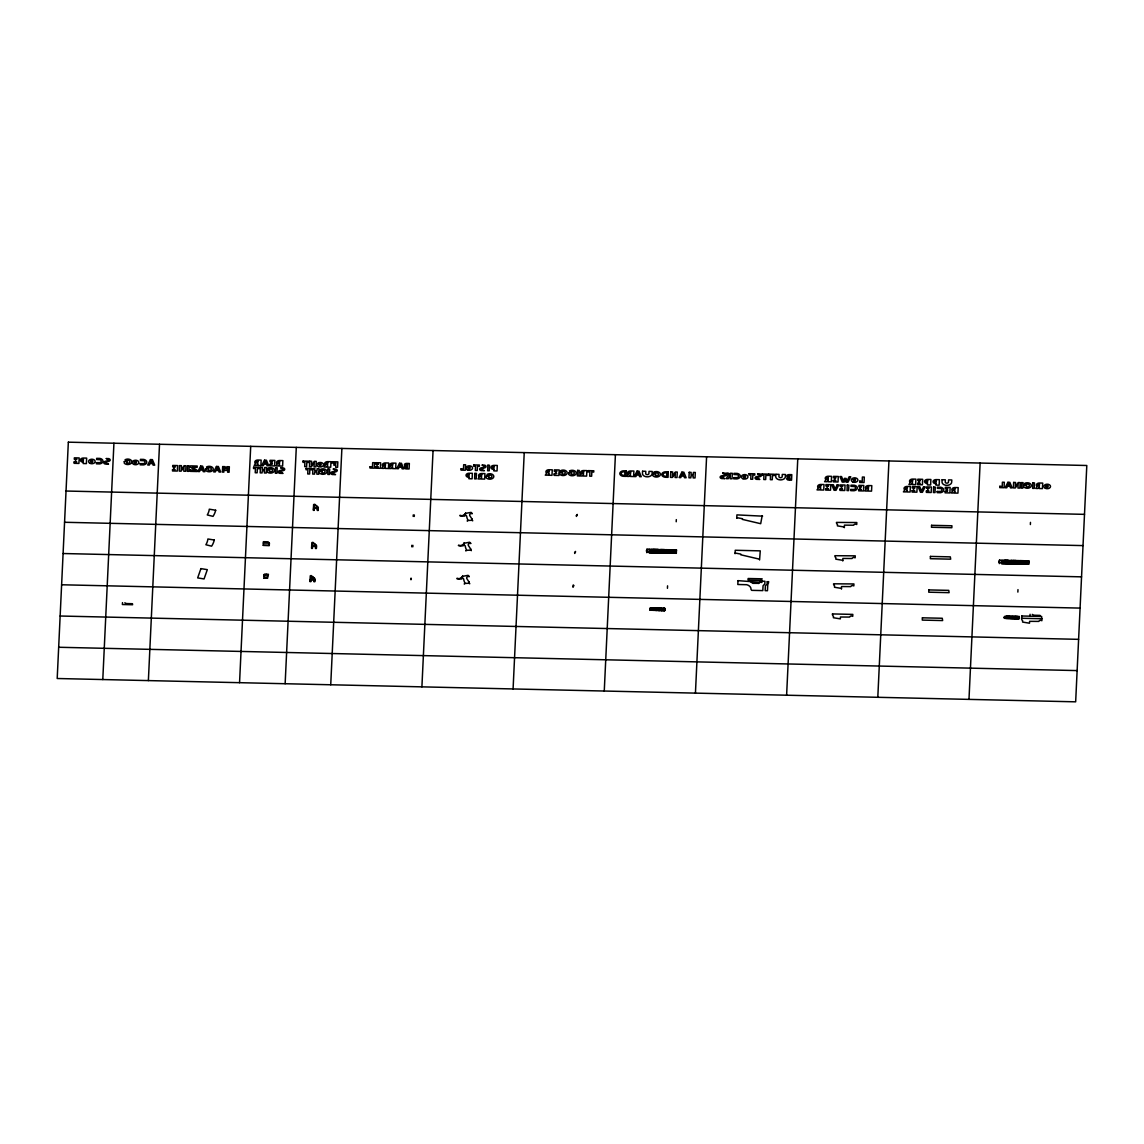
<?xml version="1.0" encoding="UTF-8"?>
<svg xmlns="http://www.w3.org/2000/svg" width="1144" height="1144" viewBox="0 0 1144 1144"><rect width="100%" height="100%" fill="white"/><g stroke="black" fill="none" stroke-linecap="round" stroke-linejoin="round"><path stroke-width="1.5" d="M263.234 545.331L269.269 545.459L263.234 545.331L263.406 541.698L268.068 541.813L269.383 543.186L263.349 543.043M264.035 578.249L267.496 578.192L268.44 574.274L264.207 574.488A1.502 1.03 0.1 0 0 264.135 575.832L264.035 578.249L267.496 578.192M267.61 576.047L264.135 575.832M264.135 575.975A1.502 1.03 0.1 0 1 264.207 574.617L264.207 574.488M266.752 574.231L264.207 574.617M462.605 576.333A14.171 9.681 0.1 0 1 460.646 578.292L460.546 578.135A2.46 1.673 0.1 0 1 457.171 578.221L456.785 578.649A5.52 3.775 0.1 0 0 461.103 578.864L461.547 578.506A5.234 3.575 0.1 0 0 462.605 576.333L468.125 575.332A1.673 1.144 0.1 0 0 468.826 576.29L469.169 576.719M464.164 543.228A14.171 9.681 0.1 0 1 462.205 545.188L462.104 545.03A2.46 1.673 0.1 0 1 458.73 545.116L458.358 545.545A5.52 3.775 0.1 0 0 462.662 545.759L463.12 545.402A5.234 3.575 0.1 0 0 464.164 543.228L469.698 542.227A1.673 1.144 0.1 0 0 470.384 543.186L470.727 543.614M465.579 513.37A14.171 9.681 0.1 0 1 463.62 515.329L463.52 515.172A2.46 1.673 0.1 0 1 460.131 515.258L459.759 515.687A5.52 3.775 0.1 0 0 464.078 515.901L464.521 515.558A5.234 3.575 0.1 0 0 465.579 513.37L471.099 512.369A1.673 1.144 0.1 0 0 471.786 513.327L472.129 513.77M572.972 586.901L573.273 584.956L573.931 585.642A1.845 1.258 0.1 0 1 573.115 586.357L573.115 587.015M574.703 553.453L574.846 552.052M576.447 516.444L576.605 515.043M758.658 583.483L762.119 578.821L748.133 578.506L748.076 579.736L752.781 583.34L758.658 583.34M841.455 589.074L841.541 586.543L850.793 586.615A3.074 2.102 0.1 0 1 852.309 585.442L853.839 585.9L853.924 583.941L833.561 583.812A4.576 3.117 0.1 0 0 834.577 585.871L834.519 587.272L841.455 588.416M842.77 560.975L842.871 558.444L852.108 558.515A3.074 2.102 0.1 0 1 853.639 557.342L855.154 557.8L855.254 555.841L834.877 555.712A4.576 3.117 0.1 0 0 835.906 557.771L835.835 559.173L842.77 560.317M844.344 527.67L844.429 525.139L853.681 525.21A3.074 2.102 0.1 0 1 855.211 524.038L856.727 524.495L856.827 522.536L836.45 522.408A4.576 3.117 0.1 0 0 837.479 524.481L837.408 525.868L844.344 527.012M469.169 576.304A2.488 1.702 0.1 0 0 466.723 578.435L468.983 581.967A4.962 3.389 0.1 0 0 469.44 583.311L469.712 583.783M470.727 543.2A2.488 1.702 0.1 0 0 468.282 545.331L470.556 548.863A4.962 3.389 0.1 0 0 470.999 550.207L471.271 550.679M472.143 513.341A2.488 1.702 0.1 0 0 469.683 515.472L471.957 519.004A4.962 3.389 0.1 0 0 472.415 520.363L472.687 520.82M767.252 581.796L768.654 581.638L768.468 582.982A13.256 9.052 0.1 0 0 767.681 586.186L767.467 590.719L765.164 590.662L765.379 585.871L767.138 583.955L767.252 581.581M735.091 553.725L735.234 550.264L760.259 550.865L759.573 559.974M736.765 518.346L736.908 514.886L762.605 516.159M310.095 579.493L310.968 579.536L310.868 581.652L309.995 581.638L310.053 580.137L310.267 575.847L311.154 575.532L314.943 578.607L314.8 581.753L313.928 581.724L314.028 579.593M311.668 546.26L312.526 546.303L312.426 548.419L311.568 548.405L311.84 542.613L312.884 542.313L316.516 545.359L316.43 547.075M313.456 508.208L314.328 508.251L314.228 510.367L313.356 510.353L313.628 504.561L314.686 504.261L318.304 507.321L318.161 510.453L317.303 510.438L317.36 508.937M314.257 509.623L313.399 509.609M313.971 580.98L314.843 580.909M316.43 547.004L316.373 548.505L315.501 548.491L315.601 546.346L316.459 546.374M316.402 547.761L315.544 547.747M317.331 509.695L318.204 509.709M410.725 579.579L410.796 578.321M411.726 546.803L411.797 545.302M411.239 579.593L411.297 578.335M413.17 516.43L413.241 514.929M412.841 546.832L412.912 545.331M414.271 516.459L414.342 514.957M646.818 552.695L646.975 549.149M649.02 552.752L649.177 549.206M649.449 552.752L650.064 549.22L649.892 552.766M650.335 552.781L650.936 549.249L650.779 552.781M651.222 552.795L651.823 549.263M650.164 610.295L650.278 608.007M651.651 552.809L651.794 549.363M652.094 552.824L652.709 549.292L652.538 552.824M651.265 610.324L651.365 608.036L650.264 608.079M651.479 610.324L651.808 608.05L651.694 610.338M652.981 552.838L653.138 549.292M653.41 552.852L653.582 549.306M651.923 610.338L652.237 608.065M652.137 610.338L652.895 608.079M653.853 552.852L654.025 549.32M652.795 610.353L653.11 608.079L653.009 610.367M654.297 552.867L654.468 549.32M653.224 610.367L653.553 608.093L653.438 610.367M654.74 552.881L654.911 549.334M653.667 610.381L653.996 608.093L653.882 610.381M655.183 552.881L655.34 549.349M654.096 610.381L654.425 608.107L654.325 610.395M655.612 552.895L655.784 549.363M654.54 610.395L655.298 608.122L655.197 610.41M656.055 552.909L656.227 549.363M656.499 552.924L656.67 549.377M655.412 610.424L655.741 608.136M656.942 552.924L657.114 549.392M655.626 610.424L655.726 608.193M655.841 610.424L655.955 608.15M657.385 552.938L657.543 549.392M656.07 610.438L656.17 608.15M656.284 610.438L656.399 608.15M657.814 552.952L657.528 549.492M656.499 610.438L656.613 608.165M656.727 610.453L657.042 608.165M658.258 552.952L658.429 549.42M656.942 610.453L656.813 608.222M657.156 610.453L657.271 608.179M658.701 552.967L658.401 549.506M657.371 610.467L657.914 608.193M659.144 552.981L659.745 549.449L659.587 552.995M658.029 610.481L658.143 608.193M658.243 610.481L658.129 608.25M658.472 610.481L659.23 608.222L659.13 610.496M660.016 552.995L660.631 549.463L660.46 553.01M658.687 610.496L658.772 608.265M658.901 610.496L659.001 608.279M659.344 610.51L659.673 608.222L659.559 610.51M660.903 553.024L661.075 549.477M659.773 610.524L660.102 608.236M661.346 553.024L661.504 549.492M660.002 610.524L660.546 608.25L659.788 609.909M661.79 553.038L661.947 549.492M660.646 610.538L660.76 608.25M662.219 553.053L662.39 549.506M660.874 610.538L661.418 608.265L661.303 610.553M661.089 610.553L661.175 608.322M662.662 553.053L662.834 549.52M661.532 610.553L661.847 608.279L661.747 610.567M663.105 553.067L663.277 549.52M661.961 610.567L662.29 608.293L662.176 610.567M663.549 553.081L663.706 549.535M662.405 610.581L662.719 608.293M663.992 553.095L664.149 549.549M662.619 610.581L663.148 608.365L662.419 609.966M664.421 553.095L664.592 549.563M663.277 610.596L663.606 608.322M663.491 610.596L663.577 608.379M664.864 553.11L664.564 549.649M663.706 610.61L663.82 608.322M665.308 553.124L665.908 549.592L665.751 553.124M663.935 610.61L664.035 608.322M664.149 610.61L664.249 608.336M664.364 610.624L664.478 608.336M664.578 610.624L664.693 608.351M666.18 553.138L666.795 549.606L666.623 553.153M664.807 610.639L664.907 608.351M667.066 553.153L667.681 549.635L667.51 553.167M667.953 553.181L668.554 549.649L668.382 553.196M668.825 553.196L668.997 549.663M669.269 553.21L669.44 549.663M669.712 553.224L669.869 549.678M670.155 553.224L670.312 549.692M670.584 553.238L670.756 549.692M671.027 553.253L671.199 549.706M671.471 553.267L671.642 549.721M671.914 553.267L672.071 549.735M672.357 553.281L672.515 549.735M672.786 553.296L672.5 549.835M673.23 553.296L673.845 549.763L673.673 553.31M674.116 553.324L674.717 549.792L674.56 553.324M674.989 553.338L675.603 549.806M675.432 553.353L675.575 549.906M675.875 553.367L676.476 549.835M676.318 553.367L676.462 549.921M999.327 563.62L999.499 560.088M1001.529 563.677L1001.701 560.131L999.47 560.174M1001.972 563.677L1002.587 560.145L1002.416 563.692M1002.859 563.706L1003.46 560.174L1003.302 563.72M1003.731 563.72L1004.346 560.188L1004.175 563.735M1004.618 563.749L1004.789 560.202M1005.061 563.749L1005.219 560.217M1005.49 563.763L1005.662 560.217M1004.504 618.418C1003.574 615.386 1006.806 615.501 1005.59 618.446M1005.933 563.778L1006.105 560.231M1006.377 563.778L1006.548 560.245M1006.82 563.792L1006.992 560.26M1005.805 618.446L1006.134 616.173L1006.019 618.446M1007.263 563.806L1007.421 560.26M1006.248 618.461L1006.791 616.187M1007.692 563.82L1007.864 560.274M1006.463 618.461L1006.548 616.23M1006.677 618.461L1007.006 616.187M1008.136 563.82L1008.307 560.288M1007.12 618.475L1007.221 616.187M1008.579 563.835L1008.279 560.374M1007.335 618.475L1007.449 616.201M1007.549 618.489L1007.664 616.201M1009.022 563.849L1009.623 560.317L1009.466 563.849M1007.778 618.489L1007.878 616.201M1007.993 618.489L1008.322 616.216M1008.422 618.504L1008.751 616.23M1009.895 563.863L1010.509 560.331L1010.338 563.878M1008.65 618.504L1008.522 616.287M1008.865 618.518L1008.979 616.23M1009.079 618.518L1009.194 616.23M1009.308 618.518L1009.623 616.244L1009.537 617.917M1010.781 563.892L1011.382 560.36L1011.224 563.892M1009.737 618.532L1010.066 616.258L1009.952 618.547M1010.181 618.547L1010.938 616.273L1010.61 618.561M1011.668 563.906L1011.825 560.36M1010.395 618.547L1010.481 616.33M1012.097 563.921L1011.811 560.46M1011.053 618.561L1011.382 616.287L1011.267 618.575M1012.54 563.921L1012.712 560.388M1011.482 618.575L1011.811 616.301L1011.711 618.575M1012.983 563.935L1013.155 560.388M1011.925 618.589L1012.254 616.301L1012.154 617.974M1013.427 563.949L1013.584 560.403M1012.354 618.589L1013.126 616.33L1013.012 618.604M1012.583 618.604L1012.669 616.373M1013.87 563.949L1014.027 560.417M1012.797 618.604L1012.883 616.387M1014.299 563.963L1014.471 560.431M1013.226 618.618L1013.341 616.33M1014.742 563.978L1014.914 560.431M1013.67 618.618L1013.999 616.344L1013.884 618.632M1015.186 563.992L1015.357 560.446M1014.113 618.632L1014.428 616.359L1014.328 618.647M1015.629 563.992L1015.786 560.46M1014.542 618.647L1014.642 616.416L1014.785 618.046M1016.072 564.006L1016.229 560.46M1014.985 618.661L1015.086 616.373M1015.2 618.661L1015.3 616.373M1016.501 564.021L1016.215 560.56M1015.414 618.661L1015.529 616.387M1016.944 564.021L1017.559 560.488M1015.629 618.675L1015.743 616.387M1015.858 618.675L1016.187 616.401M1017.388 564.035L1017.531 560.589M1016.287 618.689L1016.401 616.401M1017.831 564.049L1018.432 560.517M1016.515 618.689L1016.83 616.416M1016.73 618.689L1017.059 616.416M1018.26 564.063L1018.403 560.603M1016.944 618.704L1017.045 616.473M1017.159 618.704L1017.488 616.43L1017.402 618.103M1018.703 564.063L1019.318 560.531L1019.147 564.078M1017.602 618.718L1017.931 616.43L1017.817 618.718M1018.031 618.718L1018.36 616.444L1018.26 618.732M1019.59 564.092L1020.191 560.56L1020.033 564.092M1018.475 618.732L1019.232 616.473L1019.132 618.747M1018.918 618.747L1019.004 616.516M1020.462 564.106L1020.634 560.56M1020.906 564.121L1021.077 560.574M1021.349 564.121L1021.52 560.589M1021.792 564.135L1021.949 560.603M1022.236 564.149L1022.393 560.603M1022.664 564.164L1022.836 560.617M1023.108 564.164L1023.279 560.631M1023.551 564.178L1023.723 560.631M1023.994 564.192L1024.152 560.646M1024.438 564.192L1024.137 560.746M1024.867 564.207L1025.482 560.674L1025.31 564.221M1025.753 564.235L1026.354 560.703L1026.197 564.235M1026.64 564.249L1027.24 560.717L1027.069 564.264M1027.512 564.264L1028.127 560.732M1027.956 564.278L1028.099 560.832M1028.399 564.292L1028.556 560.746M1028.828 564.292L1028.999 560.76M649.978 609.823L650.035 608.551M650.192 609.838L650.25 608.551M667.438 588.316L667.567 585.842M676.204 521.764L676.318 519.605M1004.303 617.946L1004.575 616.673M1004.518 617.946L1004.561 616.845M1017.86 592.091L1017.974 589.618M1018.932 618.275L1018.989 617.002M1030.372 524.553L1030.472 522.379M646.432 551.279L646.474 550.25M646.875 551.279L646.918 550.264M675.932 551.951L675.975 550.922M998.955 562.204L998.998 561.175M999.398 562.204L999.441 561.189M1028.456 562.877L1028.499 561.847M102.788 679.55L113.928 443.214M148.377 680.594L159.516 444.258M239.554 682.682L250.708 446.346M269.269 545.459L269.383 543.043M285.142 683.726L296.296 447.39M310.968 579.536L314.886 579.636M312.526 546.303L315.601 546.36M314.328 508.251L318.261 508.322M312.913 546.146L315.329 546.417M314.7 508.308L317.131 508.365M330.73 684.77L341.884 448.434M421.907 686.858L433.061 450.522M513.084 688.945L524.238 452.609M575.518 551.422L575.489 551.951A1.845 1.258 0.1 0 1 574.703 552.795L574.56 552.681M577.262 514.414L577.234 514.943A1.845 1.258 0.1 0 1 576.447 515.787L576.304 515.672M604.261 691.033L615.415 454.697M655.069 608.179L654.554 609.795M657.7 608.179L657.171 609.852M695.438 693.121L706.592 456.785M786.614 695.209L797.768 458.873M877.805 697.297L888.945 460.961M968.982 699.384L980.122 463.063M1029.986 616.187L1030.086 614.299M1040.196 616.43L1039.967 615.386L1034.777 615.257A2.946 2.002 0.1 0 1 1032.903 614.743L1032.274 614.385M465.351 515.658L464.407 515.644M463.935 545.516L463.005 545.488M462.376 578.621L461.447 578.607M664.664 608.88L664.821 610.024M122.494 602.616L122.394 604.518L132.604 604.747L132.447 603.717L127.184 603.574A2.946 2.002 0.1 0 1 125.311 603.074L124.839 602.774M742.37 519.39L760.688 523.695L762.176 515.687M740.697 554.768L759.073 559.073M465.379 515.243L465.622 515.301A1.845 1.258 0.1 0 1 466.695 516.33A21.364 14.6 0.1 0 0 467.753 519.733A1.459 0.987 0.1 0 1 467.653 520.506L467.195 521.049M463.963 545.087L464.207 545.159A1.845 1.258 0.1 0 1 465.279 546.188A21.364 14.6 0.1 0 0 466.352 549.592A1.459 0.987 0.1 0 1 466.252 550.364L465.78 550.908M464.221 584.012L464.693 583.469A1.459 0.987 0.1 0 0 464.836 582.811A21.364 14.6 0.1 0 1 463.72 579.293A1.845 1.258 0.1 0 0 462.648 578.263L462.405 578.206M467.567 520.606L467.724 520.577A15.287 10.439 0.1 0 1 472.429 520.377L472.429 520.377M466.166 550.464L466.309 550.436A15.287 10.439 0.1 0 1 471.013 550.235L471.013 550.235M464.607 583.569L464.75 583.54A15.287 10.439 0.1 0 1 469.455 583.34L469.455 583.34M66.037 491.033L1084.498 514.357M64.564 522.279L1083.025 545.602M646.961 549.249L649.163 549.292M646.832 551.751L649.034 551.808M999.356 562.676L1001.558 562.734M311.597 547.647L312.469 547.676M63.092 553.524L1081.552 576.848M748.405 580.122L761.818 580.437M310.038 580.895L310.896 580.909M61.619 584.77L1080.079 608.093M652.666 608.122L651.937 609.723M1006.992 616.244L1006.92 617.86M650.178 609.695L651.279 609.709M1004.518 617.803L1005.605 617.832M1021.635 618.26L1041.984 618.732M60.146 616.015L1078.606 639.339M58.673 647.261L1077.133 670.584M736.779 517.646L742.499 518.718M735.106 553.024L740.84 554.096M465.579 513.041A5.234 3.575 0.1 0 1 464.521 515.215M471.957 518.933A3.461 2.474 -17.5 0 1 472.1 519.219M462.605 576.004A5.234 3.575 0.1 0 1 461.561 578.178M468.983 581.896A3.461 2.474 -17.5 0 1 469.14 582.182M464.164 542.899A5.234 3.575 0.1 0 1 463.12 545.073M470.556 548.777A3.461 2.474 -17.5 0 1 470.699 549.077M68.34 442.17L57.2 678.506L1075.66 701.83L1086.8 465.494L68.34 442.17M74.16 461.947L74.103 463.32L78.922 463.434L79.179 457.943L74.36 457.829L74.288 459.202L76.862 459.259L75.547 459.917L75.475 461.289L76.734 462.004L74.16 461.947M83.255 462.162L83.183 463.534L86.401 463.606L86.658 458.115L83.441 458.043A3.017 2.059 0.1 0 0 80.323 460.031A3.017 2.059 0.1 0 0 83.255 462.162M83.398 459.13L83.297 461.075A1.43 0.972 0.1 0 1 81.925 460.06A1.43 0.972 0.1 0 1 83.398 459.13M96.468 462.662L96.411 463.835L99.628 463.906A4.133 2.817 0.1 0 0 102.974 461.232A4.133 2.817 0.1 0 0 99.885 458.415L96.668 458.344L96.611 459.531L99.943 459.702A2.388 1.63 0.1 0 1 101.23 461.204A2.388 1.63 0.1 0 1 99.814 462.634L96.468 462.662M106.306 458.558L109.366 460.203L105.362 461.289A2.073 1.416 0.1 0 0 105.234 464.035L108.523 464.121L104.805 462.648L108.551 461.361A2.073 1.416 0.1 0 0 108.68 458.615L106.306 458.558M124.31 461.532L124.238 463.106A4.033 2.746 0.1 0 0 129.987 464.106A4.033 2.746 0.1 0 0 130.959 460.102A4.033 2.746 0.1 0 0 125.039 459.802L126.298 460.789A2.116 1.444 0.1 0 1 129.2 460.732A2.116 1.444 0.1 0 1 129.472 462.676A2.116 1.444 0.1 0 1 126.669 463.034L127.156 461.604L124.31 461.532M140.254 463.663L140.197 464.836L143.415 464.907A4.133 2.817 0.1 0 0 146.761 462.233A4.133 2.817 0.1 0 0 143.672 459.416L140.455 459.345L140.397 460.531L143.729 460.703A2.388 1.63 0.1 0 1 145.016 462.205A2.388 1.63 0.1 0 1 143.601 463.635L140.254 463.663M172.558 469.583L172.501 470.956L177.32 471.056L177.592 465.565L172.758 465.451L172.687 466.838L175.261 466.895L173.945 467.553L173.888 468.926L175.132 469.641L172.558 469.583M179.494 465.608L179.236 471.113L181.138 471.156L183.998 467.024L183.798 471.214L185.714 471.257L185.972 465.765L184.07 465.722L181.195 469.855L181.395 465.651L179.494 465.608M187.587 465.794L187.33 471.299L188.932 471.328L189.203 465.837L187.587 465.794M190.333 470.055L190.276 471.357L196.94 471.514L196.997 470.213L192.378 467.21L197.14 467.324L197.197 466.023L190.533 465.865L190.476 467.167L195.095 470.17L190.333 470.055M205.748 468.783L205.677 470.341A4.033 2.746 0.1 0 0 211.425 471.342A4.033 2.746 0.1 0 0 212.398 467.353A4.033 2.746 0.1 0 0 206.478 467.038L207.736 468.025A2.116 1.444 0.1 0 1 210.639 467.967A2.116 1.444 0.1 0 1 210.911 469.912A2.116 1.444 0.1 0 1 208.108 470.27L208.594 468.84L205.748 468.783M222.68 466.595L222.408 472.1L223.838 472.129L224.038 468.01L225.039 470.413L226.641 470.456L227.856 468.096L227.656 472.215L229.086 472.243L229.343 466.752L226.941 466.695L225.911 468.697L225.053 466.652L222.68 466.595M253.596 467.224L253.539 468.525L255.441 468.568L255.241 472.758L257.143 472.801L257.343 468.611L259.245 468.654L259.302 467.353L253.596 467.224M257.743 464.164L257.672 465.536L260.903 465.608L261.161 460.117L257.943 460.031A3.017 2.059 0.1 0 0 255.083 461.246A3.017 2.059 0.1 0 0 255.641 463.506L254.197 465.451L256.456 465.508L257.743 464.164M257.886 461.118L257.8 463.077A1.43 0.972 0.1 0 1 256.413 462.062A1.43 0.972 0.1 0 1 257.886 461.118M260.446 467.381L260.188 472.872L262.09 472.915L262.19 470.856L264.478 470.913L264.378 472.972L266.295 473.015L266.552 467.524L264.636 467.481L264.55 469.541L262.262 469.483L262.362 467.424L260.446 467.381M266.981 470.098L266.909 471.657A4.033 2.746 0.1 0 0 272.658 472.658A4.033 2.746 0.1 0 0 273.63 468.668A4.033 2.746 0.1 0 0 267.71 468.354L269.012 469.312A2.116 1.444 0.1 0 1 271.872 469.283A2.116 1.444 0.1 0 1 272.143 471.228A2.116 1.444 0.1 0 1 269.34 471.585L269.827 470.155L266.981 470.098M269.855 464.435L269.784 465.808L274.617 465.923L274.875 460.431L270.041 460.317L269.984 461.69L272.558 461.747L271.228 462.405L271.171 463.778L272.458 463.806L269.855 464.435M275.604 467.724L275.346 473.23L276.962 473.258L277.22 467.767L275.604 467.724M279.465 464.664L279.393 466.037L282.611 466.108L282.868 460.603L279.651 460.531A3.017 2.059 0.1 0 0 276.805 461.747A3.017 2.059 0.1 0 0 277.348 464.006L275.918 465.951L278.164 466.008L279.465 464.664M279.608 461.618L279.508 463.577A1.43 0.972 0.1 0 1 278.135 462.562A1.43 0.972 0.1 0 1 279.608 461.618M280.838 467.853L283.898 469.483L279.894 470.57A2.073 1.416 0.1 0 0 279.765 473.33L283.054 473.401L279.35 471.943L283.083 470.656A2.073 1.416 0.1 0 0 283.212 467.896L280.838 467.853M303.06 461.075L303.003 462.376L304.905 462.419L304.704 466.609L306.621 466.652L306.821 462.462L308.723 462.505L308.78 461.204L303.06 461.075M306.077 468.425L306.02 469.726L307.922 469.769L307.722 473.959L309.624 474.002L309.824 469.812L311.726 469.855L311.797 468.554L306.077 468.425M309.738 461.218L309.481 466.723L311.382 466.766L314.243 462.634L314.042 466.823L315.958 466.866L316.216 461.375L314.3 461.332L311.44 465.465L311.64 461.261L309.738 461.218M312.927 468.582L312.669 474.074L314.586 474.116L314.671 472.057L316.959 472.114L316.859 474.174L318.776 474.217L319.033 468.725L317.131 468.683L317.031 470.742L314.743 470.684L314.843 468.625L312.927 468.582M310.839 577.806L310.796 578.793C317.717 581.181 312.14 574.774 310.896 577.72M312.412 544.573L312.369 545.559C319.533 547.847 313.184 541.241 312.412 544.573M314.214 506.52L314.157 507.507C321.378 509.781 314.943 503.203 314.214 506.52M311.34 579.379L313.771 579.65L311.34 579.379M319.462 471.299L319.39 472.858A4.033 2.746 0.1 0 0 325.139 473.873A4.033 2.746 0.1 0 0 326.111 469.869A4.033 2.746 0.1 0 0 320.191 469.555L321.493 470.513A2.116 1.444 0.1 0 1 324.353 470.484A2.116 1.444 0.1 0 1 324.624 472.429A2.116 1.444 0.1 0 1 321.822 472.787L322.308 471.357L319.462 471.299M327.556 465.765L327.499 467.138L330.716 467.21L330.973 461.704L327.756 461.633A3.017 2.059 0.1 0 0 324.91 462.848A3.017 2.059 0.1 0 0 325.454 465.107L324.009 467.052L326.269 467.109L327.556 465.765M327.699 462.719L327.613 464.678A1.43 0.972 0.1 0 1 326.226 463.663A1.43 0.972 0.1 0 1 327.699 462.719M328.085 468.926L327.827 474.431L329.443 474.46L329.701 468.968L328.085 468.926M332.118 461.733L332.06 463.034L335.864 463.12L335.835 463.935L333.919 463.892L333.862 465.193L335.764 465.236L335.664 467.281L337.58 467.338L337.837 461.861L332.118 461.733M333.319 469.054L336.393 470.684L332.375 471.786A2.073 1.416 0.1 0 0 332.246 474.531L335.535 474.603L331.832 473.144L335.578 471.857A2.073 1.416 0.1 0 0 335.707 469.097L333.319 469.054M370.07 466.781L370.012 468.068L374.317 468.168L374.574 462.705L372.672 462.662L372.472 466.823L370.07 466.781M375.647 466.823L375.575 468.196L380.409 468.311L380.666 462.819L375.833 462.705L375.775 464.078L378.349 464.135L377.034 464.793L376.962 466.166L378.221 466.881L375.647 466.823M385.285 467.052L385.228 468.425L388.445 468.497L388.703 463.005L385.485 462.934A3.017 2.059 0.1 0 0 382.639 464.135A3.017 2.059 0.1 0 0 383.183 466.394L381.738 468.339L383.998 468.397L385.285 467.052M385.428 464.006L385.342 465.966A1.43 0.972 0.1 0 1 383.955 464.95A1.43 0.972 0.1 0 1 385.428 464.006M392.535 467.21L392.463 468.582L395.681 468.668L395.938 463.163L392.721 463.091A3.017 2.059 0.1 0 0 389.875 464.307A3.017 2.059 0.1 0 0 390.419 466.566L388.974 468.511L391.234 468.568L392.535 467.21M392.678 464.178L392.578 466.137A1.43 0.972 0.1 0 1 391.191 465.122A1.43 0.972 0.1 0 1 392.678 464.178M405.848 466.094L405.848 466.194A2.016 1.373 0.1 0 0 406.234 468.911L409.094 468.968L409.352 463.477L406.492 463.406A2.016 1.373 0.1 0 0 405.848 466.094M407.35 466.823L407.278 468.282L405.276 467.696L407.35 466.823M407.478 464.078L407.407 465.536L405.405 464.95L407.478 464.078M461.089 468.826L461.032 470.127L465.336 470.227L465.594 464.764L463.692 464.721L463.492 468.883L461.089 468.826M468.968 477.363L468.897 478.735L472.114 478.807L472.386 473.316L469.154 473.244A3.017 2.059 0.1 0 0 466.051 475.232A3.017 2.059 0.1 0 0 468.968 477.363M469.111 474.317L469.011 476.276A1.43 0.972 0.1 0 1 467.639 475.261A1.43 0.972 0.1 0 1 469.111 474.317M473.688 464.922L473.63 466.223L475.532 466.266L475.332 470.456L477.234 470.499L477.434 466.309L479.336 466.352L479.407 465.05L473.688 464.922M474.86 473.373L474.603 478.864L476.204 478.907L476.462 473.401L474.86 473.373M481.524 477.649L481.467 479.021L484.684 479.093L484.942 473.602L481.724 473.53A3.017 2.059 0.1 0 0 478.878 474.731A3.017 2.059 0.1 0 0 479.422 476.991L477.977 478.936L480.237 478.993L481.524 477.649M481.667 474.617L481.581 476.562A1.43 0.972 0.1 0 1 480.194 475.561A1.43 0.972 0.1 0 1 481.667 474.617M482.196 465.107L485.271 466.752L481.252 467.839A2.073 1.416 0.1 0 0 481.123 470.584L484.412 470.67L480.709 469.197L484.441 467.91A2.073 1.416 0.1 0 0 484.584 465.165L482.196 465.107M486.286 476.19L486.214 477.749A4.033 2.746 0.1 0 0 491.963 478.764A4.033 2.746 0.1 0 0 492.935 474.76A4.033 2.746 0.1 0 0 487.015 474.445L488.273 475.446A2.116 1.444 0.1 0 1 491.176 475.389A2.116 1.444 0.1 0 1 491.462 477.334A2.116 1.444 0.1 0 1 488.645 477.692L489.132 476.262L486.286 476.19M487.887 465.236L487.616 470.742L489.232 470.77L489.489 465.279L487.887 465.236M493.893 469.512L493.822 470.885L497.039 470.956L497.297 465.451L494.079 465.379A3.017 2.059 0.1 0 0 490.962 467.381A3.017 2.059 0.1 0 0 493.893 469.512M494.036 466.466L493.936 468.425A1.43 0.972 0.1 0 1 492.549 467.41A1.43 0.972 0.1 0 1 494.036 466.466M548.848 473.859L548.777 475.232L551.994 475.318L552.266 469.812L549.034 469.741A3.017 2.059 0.1 0 0 546.188 470.956A3.017 2.059 0.1 0 0 546.746 473.216L545.302 475.16L547.547 475.203L548.848 473.859M548.991 470.827L548.891 472.772A1.43 0.972 0.1 0 1 547.518 471.771A1.43 0.972 0.1 0 1 548.991 470.827M554.168 473.988L554.096 475.361L558.93 475.475L559.187 469.969L554.354 469.869L554.297 471.242L556.871 471.299L555.541 471.957L555.483 473.33L556.77 473.359L554.168 473.988M559.673 472.543L559.602 474.116A4.033 2.746 0.1 0 0 565.351 475.118A4.033 2.746 0.1 0 0 566.323 471.113A4.033 2.746 0.1 0 0 560.403 470.813L561.661 471.8A2.116 1.444 0.1 0 1 564.564 471.743A2.116 1.444 0.1 0 1 564.836 473.688A2.116 1.444 0.1 0 1 562.033 474.045L562.519 472.615L559.673 472.543M568.725 472.758L568.654 474.317A4.033 2.746 0.1 0 0 574.402 475.332A4.033 2.746 0.1 0 0 575.361 471.328A4.033 2.746 0.1 0 0 569.44 471.013L570.756 471.971A2.116 1.444 0.1 0 1 573.616 471.957A2.116 1.444 0.1 0 1 573.888 473.888A2.116 1.444 0.1 0 1 571.085 474.245L571.557 472.815L568.725 472.758M577.591 470.398L577.334 475.89L578.95 475.933L579.207 470.427L577.591 470.398M583.454 474.66L583.397 476.033L586.615 476.104L586.872 470.613L583.654 470.541A3.017 2.059 0.1 0 0 580.809 471.743A3.017 2.059 0.1 0 0 581.352 474.002L579.908 475.947L582.167 476.004L583.454 474.66M583.597 471.614L583.511 473.573A1.43 0.972 0.1 0 1 582.124 472.558A1.43 0.972 0.1 0 1 583.597 471.614M588.087 470.642L588.03 471.943L589.932 471.986L589.732 476.176L591.634 476.219L591.834 472.029L593.736 472.072L593.808 470.77L588.087 470.642M624.924 471.786L624.753 475.389L623.094 475.275A2.631 1.787 0.1 0 1 621.221 473.502A2.631 1.787 0.1 0 1 623.251 471.814L624.924 471.786M626.354 470.87L626.097 476.362L623.723 476.319A4.033 2.746 0.1 0 1 619.819 473.473A4.033 2.746 0.1 0 1 623.981 470.813L626.354 470.87M630.473 475.089L630.401 476.462L633.633 476.547L633.89 471.042L630.673 470.971A3.017 2.059 0.1 0 0 627.813 472.186A3.017 2.059 0.1 0 0 628.371 474.445L626.926 476.39L629.186 476.433L630.473 475.089M630.616 472.057L630.53 474.002A1.43 0.972 0.1 0 1 629.143 473.001A1.43 0.972 0.1 0 1 630.616 472.057M642.571 471.242L642.47 473.444A4.833 3.303 0.1 0 0 647.146 476.848A4.833 3.303 0.1 0 0 652.123 473.659L652.223 471.471L649.005 471.385L648.905 473.587A1.616 1.101 0.1 0 1 647.247 474.646A1.616 1.101 0.1 0 1 645.688 473.516L645.788 471.314L642.571 471.242M652.895 474.045L652.824 475.604A4.033 2.746 0.1 0 0 658.572 476.619A4.033 2.746 0.1 0 0 659.53 472.615A4.033 2.746 0.1 0 0 653.61 472.3L654.883 473.301A2.116 1.444 0.1 0 1 657.786 473.244A2.116 1.444 0.1 0 1 658.057 475.175A2.116 1.444 0.1 0 1 655.255 475.532L655.726 474.102L652.895 474.045M666.866 472.744L666.695 476.347L665.036 476.247A2.631 1.787 0.1 0 1 663.163 474.46A2.631 1.787 0.1 0 1 665.193 472.787L666.866 472.744M668.296 471.828L668.039 477.334L665.665 477.277A4.033 2.746 0.1 0 1 661.761 474.431A4.033 2.746 0.1 0 1 665.922 471.786L668.296 471.828M670.784 471.886L670.513 477.391L672.429 477.434L675.289 473.301L675.089 477.491L677.005 477.534L677.262 472.043L675.346 472L672.486 476.133L672.686 471.929L670.784 471.886M689.203 472.315L688.945 477.806L690.847 477.849L690.947 475.79L693.235 475.847L693.135 477.906L695.037 477.949L695.309 472.458L693.393 472.415L693.293 474.474L691.019 474.417L691.105 472.358L689.203 472.315M722.722 473.073L725.782 474.717L721.778 475.804A2.073 1.416 0.1 0 0 721.649 478.564L724.938 478.635L721.221 477.177L724.967 475.875A2.073 1.416 0.1 0 0 725.096 473.13L722.722 473.073M730.272 476.147L730.158 478.75L732.06 478.793L732.317 473.301L730.415 473.258L730.33 474.846L728.513 473.216L726.612 473.173L728.442 474.66L726.354 478.664L728.256 478.707L729.672 475.661L730.272 476.147M733.747 477.649L733.704 478.836L736.922 478.907A4.133 2.817 0.1 0 0 740.268 476.233A4.133 2.817 0.1 0 0 737.179 473.416L733.962 473.344L733.905 474.517L737.236 474.688A2.388 1.63 0.1 0 1 738.524 476.19A2.388 1.63 0.1 0 1 737.094 477.634L733.747 477.649M737.994 580.651L737.808 584.498L746.674 584.698A6.735 4.59 0.1 0 1 750.993 589.332L751.637 590.347L762.819 590.604L763.048 585.814L764.807 583.898L764.936 581.266L761.947 581.195L761.89 582.425L737.994 580.651M749.106 473.688L749.034 474.989L750.95 475.032L750.75 479.222L752.652 479.264L752.852 475.075L754.754 475.118L754.811 473.816L749.106 473.688M757.6 473.873L760.674 475.518L756.67 476.605A2.073 1.416 0.1 0 0 756.541 479.35L759.816 479.436L756.112 477.977L759.859 476.676A2.073 1.416 0.1 0 0 759.988 473.931L757.6 473.873M762.133 473.988L762.076 475.289L763.977 475.332L763.777 479.522L765.679 479.565L765.879 475.375L767.781 475.418L767.839 474.116L762.133 473.988M768.696 474.131L768.639 475.432L770.541 475.475L770.355 479.679L772.257 479.722L772.457 475.518L774.359 475.561L774.416 474.259L768.696 474.131M775.832 474.302L775.732 476.49A4.833 3.303 0.1 0 0 780.408 479.908A4.833 3.303 0.1 0 0 785.385 476.719L785.485 474.517L782.267 474.445L782.167 476.648A1.616 1.101 0.1 0 1 780.508 477.706A1.616 1.101 0.1 0 1 778.95 476.562L779.05 474.374L775.832 474.302M788.302 477.291L788.302 477.377A2.016 1.373 0.1 0 0 788.688 480.094L791.548 480.165L791.805 474.66L788.96 474.603A2.016 1.373 0.1 0 0 788.302 477.291M789.803 478.02L789.746 479.465L787.73 478.878L789.803 478.02M789.932 475.275L789.875 476.719L787.859 476.133L789.932 475.275M820.577 488.588L820.52 489.975L823.737 490.047L823.995 484.541L820.777 484.47A3.017 2.059 0.1 0 0 817.931 485.685A3.017 2.059 0.1 0 0 818.475 487.945L817.03 489.889L819.29 489.947L820.577 488.588M820.72 485.556L820.634 487.516A1.43 0.972 0.1 0 1 819.247 486.5A1.43 0.972 0.1 0 1 820.72 485.556M825.754 488.717L825.682 490.09L830.515 490.204L830.773 484.698L825.939 484.584L825.882 485.971L828.456 486.028L827.126 486.686L827.069 488.059L828.327 488.774L825.754 488.717M828.142 480.38L828.084 481.753L831.302 481.824L831.559 476.333L828.342 476.247A3.017 2.059 0.1 0 0 825.496 477.463A3.017 2.059 0.1 0 0 826.039 479.722L824.595 481.667L826.855 481.724L828.142 480.38M828.285 477.334L828.199 479.293A1.43 0.972 0.1 0 1 826.812 478.278A1.43 0.972 0.1 0 1 828.285 477.334M833.261 480.494L833.204 481.867L838.037 481.981L838.295 476.476L833.461 476.376L833.404 477.749L835.978 477.806L834.648 478.464L834.591 479.837L835.849 480.551L833.261 480.494M832.474 613.928L832.446 614.271A4.576 3.117 0.1 0 0 833.476 616.33L833.404 617.731L840.339 618.875L840.44 617.002L849.677 617.074A3.074 2.102 0.1 0 1 851.207 615.901L852.723 616.359L852.823 614.399L832.474 613.928M840.025 489.046L839.953 490.418L844.787 490.519L845.044 485.027L840.211 484.913L840.154 486.286L842.728 486.357L841.412 487.015L841.341 488.388L842.599 489.103L840.025 489.046M847.275 485.085L847.018 490.576L848.619 490.619L848.877 485.113L847.275 485.085M850.821 489.475L850.764 490.662L853.982 490.733A4.133 2.817 0.1 0 0 857.328 488.059A4.133 2.817 0.1 0 0 854.239 485.242L851.022 485.17L850.964 486.343L854.296 486.529A2.388 1.63 0.1 0 1 855.583 488.016A2.388 1.63 0.1 0 1 854.168 489.46L850.821 489.475M858.744 489.475L858.672 490.847L863.505 490.948L863.763 485.456L858.929 485.342L858.872 486.715L861.446 486.786L860.116 487.444L860.059 488.817L861.318 489.532L858.744 489.475M859.802 481.138L859.73 482.439L864.035 482.539L864.292 477.077L862.39 477.034L862.19 481.195L859.802 481.138M868.396 489.689L868.325 491.062L871.542 491.133L871.799 485.642L868.582 485.571A3.017 2.059 0.1 0 0 865.736 486.772A3.017 2.059 0.1 0 0 866.28 489.031L864.85 490.99L867.095 491.033L868.396 489.689M868.539 486.658L868.439 488.602A1.43 0.972 0.1 0 1 867.052 487.601A1.43 0.972 0.1 0 1 868.539 486.658M906.977 490.576L906.906 491.949L910.124 492.02L910.381 486.529L907.163 486.457A3.017 2.059 0.1 0 0 904.318 487.659A3.017 2.059 0.1 0 0 904.861 489.918L903.417 491.863L905.676 491.92L906.977 490.576M907.12 487.53L907.02 489.489A1.43 0.972 0.1 0 1 905.633 488.474A1.43 0.972 0.1 0 1 907.12 487.53M912.14 490.69L912.068 492.063L916.902 492.177L917.159 486.686L912.34 486.572L912.269 487.945L914.842 488.002L913.527 488.66L913.455 490.032L914.714 490.747L912.14 490.69M912.469 483.197L912.411 484.57L915.629 484.641L915.886 479.15L912.669 479.079A3.017 2.059 0.1 0 0 909.823 480.28A3.017 2.059 0.1 0 0 910.367 482.539L908.922 484.484L911.182 484.541L912.469 483.197M912.612 480.165L912.526 482.11A1.43 0.972 0.1 0 1 911.139 481.109A1.43 0.972 0.1 0 1 912.612 480.165M917.645 483.311L917.574 484.684L922.407 484.799L922.665 479.307L917.846 479.193L917.774 480.566L920.348 480.623L919.032 481.281L918.961 482.654L920.219 483.369L917.645 483.311M926.411 491.019L926.354 492.392L931.173 492.506L931.445 487.015L926.611 486.901L926.54 488.273L929.114 488.331L927.798 488.988L927.741 490.361L928.985 491.076L926.411 491.019M927.469 483.54L927.412 484.913L930.63 484.984L930.887 479.493L927.67 479.422A3.017 2.059 0.1 0 0 924.552 481.409A3.017 2.059 0.1 0 0 927.469 483.54M927.612 480.509L927.527 482.453A1.43 0.972 0.1 0 1 926.139 481.452A1.43 0.972 0.1 0 1 927.612 480.509M922.393 617.817L922.279 620.091L942.642 620.563L942.27 618.26L922.393 617.817M931.574 525.311L931.473 527.255L951.837 527.727L951.922 525.768L931.574 525.311M928.856 589.918L928.756 592.192L949.105 592.663L948.748 590.375L928.856 589.918M930.444 556.413L930.329 558.701L950.693 559.173L950.321 556.871L930.444 556.413M933.661 487.058L933.404 492.549L935.005 492.592L935.277 487.101L933.661 487.058M935.992 483.74L935.935 485.113L939.152 485.185L939.41 479.693L936.192 479.608A3.017 2.059 0.1 0 0 933.075 481.61A3.017 2.059 0.1 0 0 935.992 483.74M936.135 480.694L936.049 482.654A1.43 0.972 0.1 0 1 934.662 481.638A1.43 0.972 0.1 0 1 936.135 480.694M937.208 491.462L937.15 492.635L940.368 492.721A4.133 2.817 0.1 0 0 943.714 490.047A4.133 2.817 0.1 0 0 940.625 487.215L937.408 487.144L937.351 488.331L940.697 488.502A2.388 1.63 0.1 0 1 941.97 490.004A2.388 1.63 0.1 0 1 940.554 491.434L937.208 491.462M942.127 479.751L942.027 481.953A4.833 3.303 0.1 0 0 946.703 485.356A4.833 3.303 0.1 0 0 951.679 482.167L951.794 479.965L948.576 479.894L948.462 482.096A1.616 1.101 0.1 0 1 946.803 483.154A1.616 1.101 0.1 0 1 945.244 482.024L945.344 479.822L942.127 479.751M945.13 491.448L945.058 492.821L949.892 492.935L950.149 487.43L945.316 487.33L945.259 488.702L947.833 488.76L946.517 489.417L946.446 490.79L947.732 490.819L945.13 491.448M954.782 491.663L954.711 493.05L957.943 493.121L958.2 487.616L954.983 487.544A3.017 2.059 0.1 0 0 952.123 488.76A3.017 2.059 0.1 0 0 952.68 491.019L951.236 492.964L953.495 493.021L954.782 491.663M954.925 488.631L954.84 490.59A1.43 0.972 0.1 0 1 953.452 489.575A1.43 0.972 0.1 0 1 954.925 488.631M999.813 486.314L999.756 487.616L1004.06 487.716L1004.318 482.253L1002.401 482.21L1002.216 486.372L999.813 486.314M1013.641 482.439L1013.384 487.93L1015.3 487.973L1018.16 483.841L1017.96 488.045L1019.862 488.088L1020.133 482.582L1018.217 482.539L1015.357 486.672L1015.557 482.482L1013.641 482.439M1021.463 482.611L1021.206 488.116L1022.822 488.145L1023.079 482.654L1021.463 482.611M1023.823 485.228L1023.751 486.801A4.033 2.746 0.1 0 0 1029.5 487.802A4.033 2.746 0.1 0 0 1030.472 483.812A4.033 2.746 0.1 0 0 1024.552 483.497L1025.811 484.484A2.116 1.444 0.1 0 1 1028.713 484.427A2.116 1.444 0.1 0 1 1028.999 486.372A2.116 1.444 0.1 0 1 1026.182 486.729L1026.668 485.299L1023.823 485.228M1021.735 615.987L1021.621 618.604A4.576 3.117 0.1 0 0 1022.636 620.677L1022.579 622.064L1029.514 623.208L1029.6 621.335L1038.852 621.406A3.074 2.102 0.1 0 1 1040.368 620.234L1041.898 620.692L1041.626 616.444L1021.735 615.987M1032.889 482.882L1032.632 488.374L1034.247 488.416L1034.505 482.911L1032.889 482.882M1039.295 487.158L1039.224 488.531L1042.441 488.602L1042.713 483.097L1039.481 483.025A3.017 2.059 0.1 0 0 1036.636 484.241A3.017 2.059 0.1 0 0 1037.193 486.5L1035.749 488.445L1037.994 488.502L1039.295 487.158M1039.438 484.112L1039.338 486.071A1.43 0.972 0.1 0 1 1037.966 485.056A1.43 0.972 0.1 0 1 1039.438 484.112M90.519 461.189C92.306 465.036 94.609 458.529 90.519 461.189M134.205 462.19C135.993 466.037 138.295 459.531 134.205 462.19M318.904 464.435C320.692 468.282 322.994 461.761 318.904 464.435M467.91 467.782C469.698 471.628 472.014 465.107 467.91 467.782M743.328 476.547C745.116 480.394 747.418 473.873 743.328 476.547M853.252 479.779C855.04 483.626 857.342 477.119 853.252 479.779M1045.888 486.171C1047.661 490.018 1049.977 483.497 1045.888 486.171M200.929 568.611L197.669 577.906L204.061 578.95L207.321 569.655L200.929 568.611M150.479 459.573L147.705 465.007L149.306 465.05L150.093 463.52L152.481 463.577L153.124 465.136L154.726 465.179L152.409 459.616L150.479 459.573M151.394 460.975L150.608 462.505L152.038 462.533L151.394 460.975M200.658 466.094L197.869 471.528L199.485 471.571L200.272 470.041L202.645 470.098L203.303 471.657L204.905 471.7L202.588 466.137L200.658 466.094M201.573 467.496L200.786 469.026L202.216 469.054L201.573 467.496M216.459 466.452L213.671 471.9L215.272 471.929L216.059 470.398L218.447 470.456L219.09 472.014L220.706 472.057L218.39 466.509L216.459 466.452M217.36 467.853L216.588 469.383L218.018 469.412L217.36 467.853M264.493 460.188L261.704 465.622L263.32 465.665L264.107 464.135L266.481 464.192L267.124 465.751L268.74 465.794L266.423 460.231L264.493 460.188M265.408 461.59L264.622 463.12L266.052 463.148L265.408 461.59M399.513 463.248L396.725 468.683L398.341 468.725L399.127 467.195L401.501 467.252L402.159 468.811L403.761 468.854L401.444 463.291L399.513 463.248M400.429 464.65L399.642 466.18L401.072 466.209L400.429 464.65M637.036 471.113L634.248 476.562L635.849 476.59L636.636 475.06L639.024 475.118L639.668 476.676L641.284 476.719L638.967 471.156L637.036 471.113M637.937 472.515L637.165 474.045L638.595 474.074L637.937 472.515M681.895 472.143L679.107 477.577L680.723 477.62L681.495 476.09L683.883 476.147L684.527 477.706L686.143 477.749L683.826 472.186L681.895 472.143M682.811 473.544L682.024 475.075L683.454 475.103L682.811 473.544M837.179 484.841L835.091 488.931L833.361 484.756L831.759 484.727L834.076 490.276L836.007 490.318L838.781 484.884L837.179 484.841M845.201 480.108L844.172 482.11L842.241 482.067L839.925 476.519L841.541 476.562L843.257 480.723L844.472 478.364L846.074 478.406L847.075 480.809L849.163 476.733L850.764 476.762L847.99 482.21L846.059 482.167L845.201 480.108M923.566 486.829L921.478 490.905L919.762 486.743L918.146 486.701L920.462 492.263L922.393 492.306L925.181 486.858L923.566 486.829M1007.907 482.31L1005.118 487.744L1006.734 487.787L1007.506 486.257L1009.895 486.3L1010.538 487.873L1012.154 487.902L1009.837 482.353L1007.907 482.31M1008.822 483.697L1008.036 485.228L1009.466 485.271L1008.822 483.697M215.687 510.238L209.295 509.18A27.671 18.905 0.1 0 1 207.278 514.943L213.027 516.373A37.151 25.368 0.1 0 0 215.687 510.238M214.285 540.025L207.893 538.981A27.671 18.905 0.1 0 1 205.877 544.744L211.626 546.174A37.151 25.368 0.1 0 0 214.285 540.025M133.805 464.392A3.303 2.259 0.1 0 0 138.853 462.548A3.303 2.259 0.1 0 0 133.977 460.489A3.303 2.259 0.1 0 0 133.805 464.392M90.119 463.392A3.303 2.259 0.1 0 0 95.166 461.547A3.303 2.259 0.1 0 0 90.304 459.488A3.303 2.259 0.1 0 0 90.119 463.392M742.928 478.735A3.303 2.259 0.1 0 0 747.976 476.905A3.303 2.259 0.1 0 0 743.114 474.832A3.303 2.259 0.1 0 0 742.928 478.735M852.852 481.981A3.303 2.259 0.1 0 0 857.9 480.137A3.303 2.259 0.1 0 0 853.038 478.078A3.303 2.259 0.1 0 0 852.852 481.981M467.51 469.969A3.303 2.259 0.1 0 0 472.558 468.139A3.303 2.259 0.1 0 0 467.696 466.066A3.303 2.259 0.1 0 0 467.51 469.969M1045.473 488.359A3.303 2.259 0.1 0 0 1050.521 486.529A3.303 2.259 0.1 0 0 1045.659 484.455A3.303 2.259 0.1 0 0 1045.473 488.359M318.504 466.623A3.303 2.259 0.1 0 0 323.552 464.779A3.303 2.259 0.1 0 0 318.69 462.719A3.303 2.259 0.1 0 0 318.504 466.623"/></g></svg>
